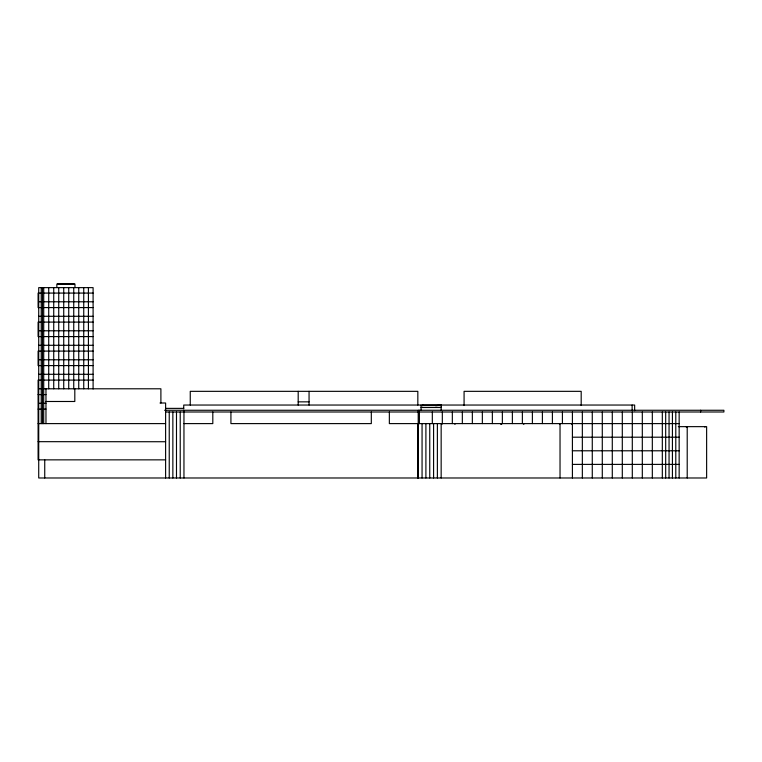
<?xml version="1.0" encoding="UTF-8"?>
<svg xmlns="http://www.w3.org/2000/svg" width="762" height="762" viewBox="0 0 762 762"><rect width="100%" height="100%" fill="white"/><g stroke="black" fill="none" stroke-linecap="round" stroke-linejoin="round"><path stroke-width="1.14" d="M642.309 411.994L642.309 477.984M652.32 411.994L652.32 477.984M441.274 405.813L441.322 405.041L435.693 405.727M422.234 405.813L422.777 405.041M93.097 293.075L38.1 293.075L38.1 307.581L93.097 307.581M38.719 301.781L93.097 301.781M38.719 316.287L93.097 316.287M93.097 322.088L38.1 322.088L38.1 336.585L93.097 336.585M38.719 330.784L93.097 330.784M38.719 345.291L93.097 345.291M93.097 351.092L38.1 351.092L38.1 365.589L93.097 365.589M38.719 359.788L93.097 359.788M38.719 374.294L93.097 374.294M93.097 380.095L38.1 380.095L38.1 459.857L165.611 459.857M38.719 388.791L160.896 388.791L160.896 403.003M38.1 394.592L45.968 394.592M45.968 401.488L74.809 401.488L74.809 388.791M298.19 401.85L309.058 401.85M160.01 403.003L165.611 403.003L165.611 477.984M38.719 403.298L45.968 403.298M422.634 405.251L441.312 405.241M422.434 405.536L441.293 405.527M421.053 407.499L441.16 407.499M165.525 408.375L183.737 408.375M38.1 409.099L45.968 409.099M164.602 410.261L723.9 410.261L723.9 411.994L165.611 411.994M38.1 423.605L165.611 423.605M183.956 423.605L212.808 423.605L212.808 411.994M679.152 423.605L389.353 423.605L389.353 411.994M678.313 426.644L706.631 426.644L706.631 477.984L38.719 477.984L38.719 287.636L93.097 287.636L93.097 389.02M572.405 437.197L679.152 437.197M38.719 441.674L38.1 441.674L165.611 441.731M572.31 450.79L679.152 450.79M572.405 464.391L679.152 464.391M704.907 426.644L704.907 427.225M700.63 410.261L700.63 411.994M687.21 426.644L687.21 477.984M686.352 426.644L686.352 427.225M679.152 411.994L679.152 477.984M675.789 411.994L675.789 477.984M672.417 411.994L672.417 477.984M669.055 411.994L669.055 477.984M665.683 411.994L665.683 477.984M662.321 411.994L662.321 477.984M634.651 410.728L634.651 405.041L183.737 405.041L183.737 408.565M632.298 411.994L632.298 477.984M632.127 405.041L632.127 410.261M622.297 411.994L622.297 477.984M612.286 411.994L612.286 477.984M602.285 411.994L602.285 477.984M592.274 411.994L592.274 477.984M582.339 411.994L582.339 477.984M581.187 405.46L581.187 391.335L464.077 391.335L464.077 405.46M572.405 411.994L572.405 477.984M571.833 423.605L571.833 424.396M562.404 411.994L562.404 423.605M560.032 423.605L560.032 477.984M559.546 423.605L559.546 424.396M552.393 411.994L552.393 423.605M542.392 411.994L542.392 423.605M532.381 411.994L532.381 423.605M523.78 423.605L523.78 424.396M522.37 411.994L522.37 423.605M512.369 411.994L512.369 423.605M502.358 411.994L502.358 423.605M501.548 423.605L501.548 424.396M500.834 423.605L500.834 424.396M492.357 411.994L492.357 423.605M482.346 411.994L482.346 423.605M472.345 411.994L472.345 423.605M462.334 411.994L462.334 423.605M454.943 423.605L454.943 424.396M452.333 411.994L452.333 423.605M442.322 411.994L442.322 423.605M441.874 423.605L441.874 424.396M441.16 405.041L441.16 410.261M441.16 423.605L441.16 477.984M437.378 423.605L437.378 477.984M433.588 423.605L433.588 477.984M432.321 411.994L432.321 423.605M429.749 423.605L429.749 477.984M425.901 423.605L425.901 477.984M422.062 423.605L422.062 477.984M421.053 405.041L421.053 410.261M419.386 410.261L419.395 423.605M418.328 410.261L418.328 411.994M418.328 423.605L418.328 477.984M418.214 411.994L418.214 477.984M417.833 405.041L417.833 391.335L190.252 391.335L190.252 405.041M417.852 423.605L417.852 477.984M371.313 411.994L371.313 423.605L230.924 423.605L230.924 411.994M309.058 391.335L309.058 405.041M298.19 391.335L298.19 405.041M183.956 411.994L183.956 477.984M183.871 410.261L183.871 411.994M183.737 410.261L183.737 411.994M180.223 411.994L180.223 477.984M176.489 411.994L176.489 477.984M172.86 411.994L172.86 477.984M169.24 411.994L169.24 477.984M88.421 287.636L88.421 388.791M83.744 287.636L83.744 388.791M78.743 287.636L78.743 388.791M74.971 287.464L74.971 284.016L56.845 284.016L56.845 287.464M74.247 284.016L57.569 284.016M73.743 287.636L73.743 388.791M68.732 287.636L68.732 388.791M63.732 287.636L63.732 388.791M58.731 287.636L58.731 388.791M53.731 287.636L53.731 388.791M48.72 287.636L48.72 388.791M45.968 388.791L45.968 423.605M44.739 459.857L44.739 477.984M43.72 287.636L43.72 423.605M42.472 287.636L42.472 423.605M41.215 287.636L41.215 423.605"/></g></svg>
